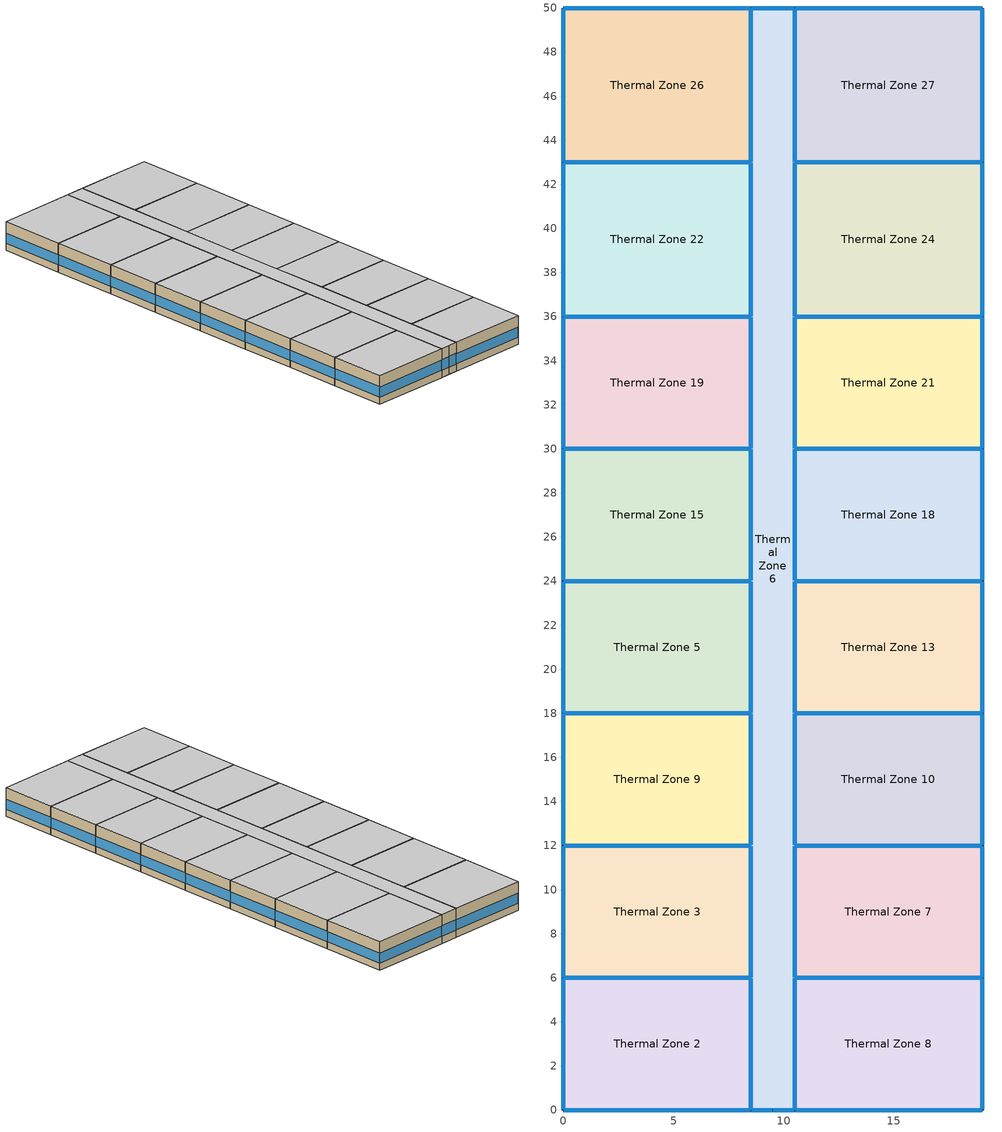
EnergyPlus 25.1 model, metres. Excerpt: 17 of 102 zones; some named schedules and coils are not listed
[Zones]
Thermal Zone 10
 floor ground (AQ_MURB_2024_MURB  ground 1980 2010 6A 4): 19,18 19,12 10.5,12 10.5,18 z0
 wall outside (Surface 53 c tbd (R 0.8x Solar 1.0x Therm 1.0x)): 19,12 19,18 z0:3.05
 wall to Thermal Zone 7 (Typical Interior Wall): 10.5,12 19,12 z0:3.05
 wall to Thermal Zone 6 (Typical Interior Wall): 10.5,18 10.5,12 z0:3.05
 wall to Thermal Zone 13 (Typical Interior Wall): 19,18 10.5,18 z0:3.05
 window (Customized Fenestration: u=3.36): 19,12.03 19,17.97 z0.76:1.84
 window inside (Typical Interior Window): 10.53,12 18.97,12 / 10.5,17.97 10.5,12.03 / 18.97,18 10.53,18 z1:1.92
 ceiling to Thermal Zone 34 (Typical Interior Ceiling): 19,12 19,18 10.5,18 10.5,12 z3.05
Thermal Zone 13
 floor ground (AQ_MURB_2024_MURB  ground 1980 2010 6A 4): 19,24 19,18 10.5,18 10.5,24 z0
 wall outside (Surface 65 c tbd (R 0.8x Solar 1.0x Therm 1.0x)): 19,18 19,24 z0:3.05
 wall to Thermal Zone 6 (Typical Interior Wall): 10.5,24 10.5,18 z0:3.05
 wall to Thermal Zone 18 (Typical Interior Wall): 19,24 10.5,24 z0:3.05
 window (Customized Fenestration: u=3.36): 19,18.03 19,23.97 z0.76:1.84
 window inside (Typical Interior Window): 10.5,23.97 10.5,18.03 / 18.97,24 10.53,24 z1:1.92
 ceiling to Thermal Zone 38 (Typical Interior Ceiling): 19,18 19,24 10.5,24 10.5,18 z3.05
Thermal Zone 15
 floor ground (AQ_MURB_2024_MURB  ground 1980 2010 6A 4): 8.5,30 8.5,24 0,24 0,30 z0
 wall outside (Surface 71 c tbd (R 0.8x Solar 1.0x Therm 1.0x)): 0,30 0,24 z0:3.05
 wall to Thermal Zone 19 (Typical Interior Wall): 8.5,30 0,30 z0:3.05
 wall to Thermal Zone 6 (Typical Interior Wall): 8.5,24 8.5,30 z0:3.05
 wall to Thermal Zone 5 (Typical Interior Wall): 0,24 8.5,24 z0:3.05
 window (Customized Fenestration: u=3.36): 0,29.97 0,24.03 z0.76:1.84
 window inside (Typical Interior Window): 8.47,30 0.03,30 / 8.5,24.03 8.5,29.97 / 0.03,24 8.47,24 z1:1.92
 ceiling to Thermal Zone 39 (Typical Interior Ceiling): 8.5,24 8.5,30 0,30 0,24 z3.05
Thermal Zone 18
 floor ground (AQ_MURB_2024_MURB  ground 1980 2010 6A 4): 19,30 19,24 10.5,24 10.5,30 z0
 wall outside (Surface 77 c tbd (R 0.8x Solar 1.0x Therm 1.0x)): 19,24 19,30 z0:3.05
 wall to Thermal Zone 6 (Typical Interior Wall): 10.5,30 10.5,24 z0:3.05
 wall to Thermal Zone 21 (Typical Interior Wall): 19,30 10.5,30 z0:3.05
 window (Customized Fenestration: u=3.36): 19,24.03 19,29.97 z0.76:1.84
 window inside (Typical Interior Window): 10.5,29.97 10.5,24.03 / 18.97,30 10.53,30 z1:1.92
 ceiling to Thermal Zone 40 (Typical Interior Ceiling): 19,24 19,30 10.5,30 10.5,24 z3.05
Thermal Zone 19
 floor ground (AQ_MURB_2024_MURB  ground 1980 2010 6A 4): 8.5,36 8.5,30 0,30 0,36 z0
 wall outside (Surface 83 c tbd (R 0.8x Solar 1.0x Therm 1.0x)): 0,36 0,30 z0:3.05
 wall to Thermal Zone 22 (Typical Interior Wall): 8.5,36 0,36 z0:3.05
 wall to Thermal Zone 6 (Typical Interior Wall): 8.5,30 8.5,36 z0:3.05
 window (Customized Fenestration: u=3.36): 0,35.97 0,30.03 z0.76:1.84
 window inside (Typical Interior Window): 8.47,36 0.03,36 / 8.5,30.03 8.5,35.97 z1:1.92
 ceiling to Thermal Zone 43 (Typical Interior Ceiling): 8.5,30 8.5,36 0,36 0,30 z3.05
Thermal Zone 2
 floor ground (AQ_MURB_2024_MURB  ground 1980 2010 6A 4): 8.5,6 8.5,0 0,0 0,6 z0
 wall outside (Surface 3 c tbd (R 0.8x Solar 1.0x Therm 1.0x)): 0,0 8.5,0 z0:3.05
 wall outside (Surface 4 c tbd (R 0.8x Solar 1.0x Therm 1.0x)): 0,6 0,0 z0:3.05
 wall to Thermal Zone 6 (Typical Interior Wall): 8.5,0 8.5,6 z0:3.05
 wall to Thermal Zone 3 (Typical Interior Wall): 8.5,6 0,6 z0:3.05
 window inside (Typical Interior Window): 8.5,0.03 8.5,5.97 / 8.47,6 0.03,6 z1:1.92
 window (Customized Fenestration: u=3.36): 0.03,0 8.47,0 / 0,5.97 0,0.03 z0.76:1.84
 ceiling to Thermal Zone 17 (Typical Interior Ceiling): 8.5,0 8.5,6 0,6 0,0 z3.05
Thermal Zone 21
 floor ground (AQ_MURB_2024_MURB  ground 1980 2010 6A 4): 19,36 19,30 10.5,30 10.5,36 z0
 wall outside (Surface 89 c tbd (R 0.8x Solar 1.0x Therm 1.0x)): 19,30 19,36 z0:3.05
 wall to Thermal Zone 6 (Typical Interior Wall): 10.5,36 10.5,30 z0:3.05
 wall to Thermal Zone 24 (Typical Interior Wall): 19,36 10.5,36 z0:3.05
 window (Customized Fenestration: u=3.36): 19,30.03 19,35.97 z0.76:1.84
 window inside (Typical Interior Window): 10.5,35.97 10.5,30.03 / 18.97,36 10.53,36 z1:1.92
 ceiling to Thermal Zone 44 (Typical Interior Ceiling): 19,30 19,36 10.5,36 10.5,30 z3.05
Thermal Zone 22
 floor ground (AQ_MURB_2024_MURB  ground 1980 2010 6A 4): 8.5,43 8.5,36 0,36 0,43 z0
 wall outside (Surface 95 c tbd (R 0.8x Solar 1.0x Therm 1.0x)): 0,43 0,36 z0:3.05
 wall to Thermal Zone 26 (Typical Interior Wall): 8.5,43 0,43 z0:3.05
 wall to Thermal Zone 6 (Typical Interior Wall): 8.5,36 8.5,43 z0:3.05
 window (Customized Fenestration: u=3.36): 0,42.97 0,36.03 z0.76:1.84
 window inside (Typical Interior Window): 8.47,43 0.03,43 / 8.5,36.03 8.5,42.97 z1:1.92
 ceiling to Thermal Zone 45 (Typical Interior Ceiling): 8.5,36 8.5,43 0,43 0,36 z3.05
Thermal Zone 24
 floor ground (AQ_MURB_2024_MURB  ground 1980 2010 6A 4): 19,43 19,36 10.5,36 10.5,43 z0
 wall outside (Surface 101 c tbd (R 0.8x Solar 1.0x Therm 1.0x)): 19,36 19,43 z0:3.05
 wall to Thermal Zone 6 (Typical Interior Wall): 10.5,43 10.5,36 z0:3.05
 wall to Thermal Zone 27 (Typical Interior Wall): 19,43 10.5,43 z0:3.05
 window (Customized Fenestration: u=3.36): 19,36.03 19,42.97 z0.76:1.84
 window inside (Typical Interior Window): 10.5,42.97 10.5,36.03 / 18.97,43 10.53,43 z1:1.92
 ceiling to Thermal Zone 12 (Typical Interior Ceiling): 19,36 19,43 10.5,43 10.5,36 z3.05
Thermal Zone 26
 floor ground (AQ_MURB_2024_MURB  ground 1980 2010 6A 4): 8.5,50 8.5,43 0,43 0,50 z0
 wall outside (Surface 107 c tbd (R 0.8x Solar 1.0x Therm 1.0x)): 0,50 0,43 z0:3.05
 wall outside (Surface 108 c tbd (R 0.8x Solar 1.0x Therm 1.0x)): 8.5,50 0,50 z0:3.05
 wall to Thermal Zone 6 (Typical Interior Wall): 8.5,43 8.5,50 z0:3.05
 window (Customized Fenestration: u=3.36): 0,49.97 0,43.03 / 8.47,50 0.03,50 z0.76:1.84
 window inside (Typical Interior Window): 8.5,43.03 8.5,49.97 z1:1.92
 ceiling to Thermal Zone 46 (Typical Interior Ceiling): 8.5,43 8.5,50 0,50 0,43 z3.05
Thermal Zone 27
 floor ground (AQ_MURB_2024_MURB  ground 1980 2010 6A 4): 19,50 19,43 10.5,43 10.5,50 z0
 wall outside (Surface 114 c tbd (R 0.8x Solar 1.0x Therm 1.0x)): 19,50 10.5,50 z0:3.05
 wall outside (Surface 115 c tbd (R 0.8x Solar 1.0x Therm 1.0x)): 19,43 19,50 z0:3.05
 wall to Thermal Zone 6 (Typical Interior Wall): 10.5,50 10.5,43 z0:3.05
 window inside (Typical Interior Window): 10.5,49.97 10.5,43.03 z1:1.92
 window (Customized Fenestration: u=3.36): 18.97,50 10.53,50 / 19,43.03 19,49.97 z0.76:1.84
 ceiling to Thermal Zone 48 (Typical Interior Ceiling): 19,43 19,50 10.5,50 10.5,43 z3.05
Thermal Zone 3
 floor ground (AQ_MURB_2024_MURB  ground 1980 2010 6A 4): 8.5,12 8.5,6 0,6 0,12 z0
 wall outside (Surface 37 c tbd (R 0.8x Solar 1.0x Therm 1.0x)): 0,12 0,6 z0:3.05
 wall to Thermal Zone 6 (Typical Interior Wall): 8.5,6 8.5,12 z0:3.05
 wall to Thermal Zone 9 (Typical Interior Wall): 8.5,12 0,12 z0:3.05
 window inside (Typical Interior Window): 8.5,6.03 8.5,11.97 / 8.47,12 0.03,12 z1:1.92
 window (Customized Fenestration: u=3.36): 0,11.97 0,6.03 z0.76:1.84
 ceiling to Thermal Zone 31 (Typical Interior Ceiling): 8.5,6 8.5,12 0,12 0,6 z3.05
Thermal Zone 5
 floor ground (AQ_MURB_2024_MURB  ground 1980 2010 6A 4): 8.5,24 8.5,18 0,18 0,24 z0
 wall outside (Surface 61 c tbd (R 0.8x Solar 1.0x Therm 1.0x)): 0,24 0,18 z0:3.05
 wall to Thermal Zone 6 (Typical Interior Wall): 8.5,18 8.5,24 z0:3.05
 wall to Thermal Zone 9 (Typical Interior Wall): 0,18 8.5,18 z0:3.05
 window inside (Typical Interior Window): 8.5,18.03 8.5,23.97 / 0.03,18 8.47,18 z1:1.92
 window (Customized Fenestration: u=3.36): 0,23.97 0,18.03 z0.76:1.84
 ceiling to Thermal Zone 36 (Typical Interior Ceiling): 8.5,18 8.5,24 0,24 0,18 z3.05
Thermal Zone 6
 floor ground (AQ_MURB_2024_MURB  ground 1980 2010 6A 4): 10.5,50 10.5,0 8.5,0 8.5,50 z0
 wall outside (Surface 10 c tbd (R 0.8x Solar 1.0x Therm 1.0x)): 8.5,0 9.5,0 z0:3.05
 wall outside (Surface 19 c tbd (R 0.8x Solar 1.0x Therm 1.0x)): 10.5,50 8.5,50 z0:3.05
 wall outside (Surface 9 c tbd (R 0.8x Solar 1.0x Therm 1.0x)): 9.5,0 10.5,0 z0:3.05
 wall to Thermal Zone 9 (Typical Interior Wall): 8.5,18 8.5,12 z0:3.05
 wall to Thermal Zone 7 (Typical Interior Wall): 10.5,6 10.5,12 z0:3.05
 wall to Thermal Zone 8 (Typical Interior Wall): 10.5,0 10.5,6 z0:3.05
 window (Customized Fenestration: u=3.36): 8.53,0 9.47,0 / 9.53,0 10.47,0 z0.76:1.89; 10.47,50 8.53,50 z0.76:1.86
 window inside (Typical Interior Window): 8.5,17.97 8.5,12.03 / 10.5,6.03 10.5,11.97 / 10.5,0.03 10.5,5.97 z1:1.92
 ceiling to Thermal Zone 30 (Typical Interior Ceiling): 10.5,0 10.5,50 8.5,50 8.5,0 z3.05
Thermal Zone 7
 floor ground (AQ_MURB_2024_MURB  ground 1980 2010 6A 4): 19,12 19,6 10.5,6 10.5,12 z0
 wall outside (Surface 41 c tbd (R 0.8x Solar 1.0x Therm 1.0x)): 19,6 19,12 z0:3.05
 wall to Thermal Zone 8 (Typical Interior Wall): 10.5,6 19,6 z0:3.05
 window (Customized Fenestration: u=3.36): 19,6.03 19,11.97 z0.76:1.84
 window inside (Typical Interior Window): 10.53,6 18.97,6 z1:1.92
 ceiling to Thermal Zone 33 (Typical Interior Ceiling): 19,6 19,12 10.5,12 10.5,6 z3.05
Thermal Zone 8
 floor ground (AQ_MURB_2024_MURB  ground 1980 2010 6A 4): 19,6 19,0 10.5,0 10.5,6 z0
 wall outside (Surface 29 c tbd (R 0.8x Solar 1.0x Therm 1.0x)): 19,0 19,6 z0:3.05
 wall outside (Surface 30 c tbd (R 0.8x Solar 1.0x Therm 1.0x)): 10.5,0 19,0 z0:3.05
 window (Customized Fenestration: u=3.36): 19,0.03 19,5.97 / 10.53,0 18.97,0 z0.76:1.84
 ceiling to Thermal Zone 16 (Typical Interior Ceiling): 19,0 19,6 10.5,6 10.5,0 z3.05
Thermal Zone 9
 floor ground (AQ_MURB_2024_MURB  ground 1980 2010 6A 4): 8.5,18 8.5,12 0,12 0,18 z0
 wall outside (Surface 49 c tbd (R 0.8x Solar 1.0x Therm 1.0x)): 0,18 0,12 z0:3.05
 window (Customized Fenestration: u=3.36): 0,17.97 0,12.03 z0.76:1.84
 ceiling to Thermal Zone 29 (Typical Interior Ceiling): 8.5,12 8.5,18 0,18 0,12 z3.05
[Building]
Building 1
[Site:Location]
Montreal-Trudeau Intl AP: Latitude {deg}=45.4706; Longitude {deg}=-73.7408; Time Zone {hr}=-5; Elevation {m}=36; Keep Site Location Information=No
[SizingPeriod:DesignDay] Month=7; Day of Month=21; Day Type=SummerDesignDay; Daily Dry-Bulb Temperature Range {deltaC}=9.3; Dry-Bulb Temperature Range Modifier Type=DefaultMultipliers; Barometric Pressure {Pa}=100893; Wind Speed {m/s}=4.9; Wind Direction {deg}=220; Rain Indicator=No; Snow Indicator=No; Daylight Saving Time Indicator=No; Solar Model Indicator=ASHRAETau; ASHRAE Clear Sky Optical Depth for Beam Irradiance (taub)=0.465; ASHRAE Clear Sky Optical Depth for Diffuse Irradiance (taud)=1.966; Begin Environment Reset Mode=FullResetAtBeginEnvironment
Name | Maximum Dry-Bulb Temperature {C} | Humidity Condition Type | Wetbulb or DewPoint at Maximum Dry-Bulb {C} | Enthalpy at Maximum Dry-Bulb {J/kg}
Montreal Int'l Ann Clg .4% Condns DB=>MWB | 30 | Wetbulb | 22.1
Montreal Int'l Ann Clg .4% Condns DP=>MDB | 26 | Dewpoint | 21.6
Montreal Int'l Ann Clg .4% Condns Enth=>MDB | 28.1 | Enthalpy |  | 69300
Montreal Int'l Ann Clg .4% Condns WB=>MDB | 28.1 | Wetbulb | 23.2
[Material] Thermal Absorptance=0.9
Name | Roughness | Thickness {m} | Conductivity {W/m-K} | Density {kg/m3} | Specific Heat {J/kg-K} | Solar Absorptance | Visible Absorptance
100mm Normalweight concrete floor | MediumRough | 0.1016 | 2.31045 | 2322 | 832.557 | 0.7 | 0.7
AQNC2024brick (fired clay) (R 0.8x Solar 1.0x Therm 1.0x) 1; AQNC2024brick (fired clay) (R 0.8x Solar 1.0x Therm 1.0x) 11; AQNC2024brick (fired clay) (R 0.8x Solar 1.0x Therm 1.0x) 12; AQNC2024brick (fired clay) (R 0.8x Solar 1.0x Therm 1.0x) 13; AQNC2024brick (fired clay) (R 0.8x Solar 1.0x Therm 1.0x) 15; AQNC2024brick (fired clay) (R 0.8x Solar 1.0x Therm 1.0x) 16; AQNC2024brick (fired clay) (R 0.8x Solar 1.0x Therm 1.0x) 17; AQNC2024brick (fired clay) (R 0.8x Solar 1.0x Therm 1.0x) 2; AQNC2024brick (fired clay) (R 0.8x Solar 1.0x Therm 1.0x) 20; AQNC2024brick (fired clay) (R 0.8x Solar 1.0x Therm 1.0x) 23; AQNC2024brick (fired clay) (R 0.8x Solar 1.0x Therm 1.0x) 26; AQNC2024brick (fired clay) (R 0.8x Solar 1.0x Therm 1.0x) 27; AQNC2024brick (fired clay) (R 0.8x Solar 1.0x Therm 1.0x) 29; AQNC2024brick (fired clay) (R 0.8x Solar 1.0x Therm 1.0x) 3; AQNC2024brick (fired clay) (R 0.8x Solar 1.0x Therm 1.0x) 32; AQNC2024brick (fired clay) (R 0.8x Solar 1.0x Therm 1.0x) 34; AQNC2024brick (fired clay) (R 0.8x Solar 1.0x Therm 1.0x) 36; AQNC2024brick (fired clay) (R 0.8x Solar 1.0x Therm 1.0x) 39; AQNC2024brick (fired clay) (R 0.8x Solar 1.0x Therm 1.0x) 4; AQNC2024brick (fired clay) (R 0.8x Solar 1.0x Therm 1.0x) 5; AQNC2024brick (fired clay) (R 0.8x Solar 1.0x Therm 1.0x) 6; AQNC2024brick (fired clay) (R 0.8x Solar 1.0x Therm 1.0x) 7; AQNC2024brick (fired clay) (R 0.8x Solar 1.0x Therm 1.0x) 9 | MediumRough | 0.08 | 1.43 | 2400 | 840 | 0.7 | 0.7
AQNC2024expanded polystyrene type I 10 cm | MediumRough | 0.1 | 0.0385 | 15 | 1500 | 0.7 | 0.7
AQNC2024gypsum board (R 0.8x Solar 1.0x Therm 1.0x) 1; AQNC2024gypsum board (R 0.8x Solar 1.0x Therm 1.0x) 11; AQNC2024gypsum board (R 0.8x Solar 1.0x Therm 1.0x) 12; AQNC2024gypsum board (R 0.8x Solar 1.0x Therm 1.0x) 13; AQNC2024gypsum board (R 0.8x Solar 1.0x Therm 1.0x) 15; AQNC2024gypsum board (R 0.8x Solar 1.0x Therm 1.0x) 16; AQNC2024gypsum board (R 0.8x Solar 1.0x Therm 1.0x) 17; AQNC2024gypsum board (R 0.8x Solar 1.0x Therm 1.0x) 2; AQNC2024gypsum board (R 0.8x Solar 1.0x Therm 1.0x) 20; AQNC2024gypsum board (R 0.8x Solar 1.0x Therm 1.0x) 23; AQNC2024gypsum board (R 0.8x Solar 1.0x Therm 1.0x) 26; AQNC2024gypsum board (R 0.8x Solar 1.0x Therm 1.0x) 27; AQNC2024gypsum board (R 0.8x Solar 1.0x Therm 1.0x) 29; AQNC2024gypsum board (R 0.8x Solar 1.0x Therm 1.0x) 3; AQNC2024gypsum board (R 0.8x Solar 1.0x Therm 1.0x) 32; AQNC2024gypsum board (R 0.8x Solar 1.0x Therm 1.0x) 34; AQNC2024gypsum board (R 0.8x Solar 1.0x Therm 1.0x) 36; AQNC2024gypsum board (R 0.8x Solar 1.0x Therm 1.0x) 39; AQNC2024gypsum board (R 0.8x Solar 1.0x Therm 1.0x) 4; AQNC2024gypsum board (R 0.8x Solar 1.0x Therm 1.0x) 5; AQNC2024gypsum board (R 0.8x Solar 1.0x Therm 1.0x) 6; AQNC2024gypsum board (R 0.8x Solar 1.0x Therm 1.0x) 7; AQNC2024gypsum board (R 0.8x Solar 1.0x Therm 1.0x) 9 | MediumRough | 0.08 | 0.159 | 800 | 1090 | 0.7 | 0.7
AQNC2024standard concrete | MediumRough | 0.1 | 2.5 | 2400 | 840 | 0.7 | 0.7
AQNC2024Stucco 25 mm (R 0.8x Solar 1.0x Therm 1.0x) 1; AQNC2024Stucco 25 mm (R 0.8x Solar 1.0x Therm 1.0x) 11; AQNC2024Stucco 25 mm (R 0.8x Solar 1.0x Therm 1.0x) 12; AQNC2024Stucco 25 mm (R 0.8x Solar 1.0x Therm 1.0x) 13; AQNC2024Stucco 25 mm (R 0.8x Solar 1.0x Therm 1.0x) 15; AQNC2024Stucco 25 mm (R 0.8x Solar 1.0x Therm 1.0x) 16; AQNC2024Stucco 25 mm (R 0.8x Solar 1.0x Therm 1.0x) 17; AQNC2024Stucco 25 mm (R 0.8x Solar 1.0x Therm 1.0x) 2; AQNC2024Stucco 25 mm (R 0.8x Solar 1.0x Therm 1.0x) 20; AQNC2024Stucco 25 mm (R 0.8x Solar 1.0x Therm 1.0x) 23; AQNC2024Stucco 25 mm (R 0.8x Solar 1.0x Therm 1.0x) 26; AQNC2024Stucco 25 mm (R 0.8x Solar 1.0x Therm 1.0x) 27; AQNC2024Stucco 25 mm (R 0.8x Solar 1.0x Therm 1.0x) 29; AQNC2024Stucco 25 mm (R 0.8x Solar 1.0x Therm 1.0x) 3; AQNC2024Stucco 25 mm (R 0.8x Solar 1.0x Therm 1.0x) 32; AQNC2024Stucco 25 mm (R 0.8x Solar 1.0x Therm 1.0x) 34; AQNC2024Stucco 25 mm (R 0.8x Solar 1.0x Therm 1.0x) 36; AQNC2024Stucco 25 mm (R 0.8x Solar 1.0x Therm 1.0x) 39; AQNC2024Stucco 25 mm (R 0.8x Solar 1.0x Therm 1.0x) 4; AQNC2024Stucco 25 mm (R 0.8x Solar 1.0x Therm 1.0x) 5; AQNC2024Stucco 25 mm (R 0.8x Solar 1.0x Therm 1.0x) 6; AQNC2024Stucco 25 mm (R 0.8x Solar 1.0x Therm 1.0x) 7; AQNC2024Stucco 25 mm (R 0.8x Solar 1.0x Therm 1.0x) 9 | MediumRough | 0.02 | 0.159 | 800 | 1090 | 0.7 | 0.7
G01 13mm gypsum board | Smooth | 0.0127 | 0.160031 | 800.001 | 1090.73 | 0.7 | 0.5
G05 25mm wood | MediumSmooth | 0.0254 | 0.15 | 608 | 1630 | 0.5 | 0.5
Surface 10 m tbd (R 0.8x Solar 1.0x Therm 1.0x); Surface 9 m tbd (R 0.8x Solar 1.0x Therm 1.0x) | MediumRough | 0.08 | 0.134056 | 15 | 1500 | 0.7 | 0.7
Surface 101 m tbd (R 0.8x Solar 1.0x Therm 1.0x); Surface 95 m tbd (R 0.8x Solar 1.0x Therm 1.0x) | MediumRough | 0.08 | 0.108196 | 15 | 1500 | 0.7 | 0.7
Surface 107 m tbd (R 0.8x Solar 1.0x Therm 1.0x); Surface 115 m tbd (R 0.8x Solar 1.0x Therm 1.0x) | MediumRough | 0.08 | 0.112788 | 15 | 1500 | 0.7 | 0.7
Surface 108 m tbd (R 0.8x Solar 1.0x Therm 1.0x); Surface 114 m tbd (R 0.8x Solar 1.0x Therm 1.0x); Surface 3 m tbd (R 0.8x Solar 1.0x Therm 1.0x); Surface 30 m tbd (R 0.8x Solar 1.0x Therm 1.0x) | MediumRough | 0.08 | 0.111253 | 15 | 1500 | 0.7 | 0.7
Surface 19 m tbd (R 0.8x Solar 1.0x Therm 1.0x) | MediumRough | 0.08 | 0.118674 | 15 | 1500 | 0.7 | 0.7
Surface 29 m tbd (R 0.8x Solar 1.0x Therm 1.0x); Surface 4 m tbd (R 0.8x Solar 1.0x Therm 1.0x) | MediumRough | 0.08 | 0.114239 | 15 | 1500 | 0.7 | 0.7
Surface 37 m tbd (R 0.8x Solar 1.0x Therm 1.0x); Surface 41 m tbd (R 0.8x Solar 1.0x Therm 1.0x); Surface 49 m tbd (R 0.8x Solar 1.0x Therm 1.0x); Surface 53 m tbd (R 0.8x Solar 1.0x Therm 1.0x); Surface 61 m tbd (R 0.8x Solar 1.0x Therm 1.0x); Surface 65 m tbd (R 0.8x Solar 1.0x Therm 1.0x); Surface 71 m tbd (R 0.8x Solar 1.0x Therm 1.0x); Surface 77 m tbd (R 0.8x Solar 1.0x Therm 1.0x); Surface 83 m tbd (R 0.8x Solar 1.0x Therm 1.0x); Surface 89 m tbd (R 0.8x Solar 1.0x Therm 1.0x) | MediumRough | 0.08 | 0.108882 | 15 | 1500 | 0.7 | 0.7
[Material:NoMass]
CP02 CARPET PAD 3: Roughness=Smooth; Thermal Resistance {m2-K/W}=0.21648; Thermal Absorptance=0.9; Solar Absorptance=0.7; Visible Absorptance=0.8
[WindowMaterial:Glazing]
Clear 3mm 1: Optical Data Type=SpectralAverage; Thickness {m}=0.003; Solar Transmittance at Normal Incidence=0.837; Front Side Solar Reflectance at Normal Incidence=0.075; Back Side Solar Reflectance at Normal Incidence=0.075; Visible Transmittance at Normal Incidence=0.898; Front Side Visible Reflectance at Normal Incidence=0.081; Back Side Visible Reflectance at Normal Incidence=0.081; Infrared Transmittance at Normal Incidence=0; Front Side Infrared Hemispherical Emissivity=0.84; Back Side Infrared Hemispherical Emissivity=0.84; Conductivity {W/m-K}=0.9; Dirt Correction Factor for Solar and Visible Transmittance=1; Solar Diffusing=No
[WindowMaterial:SimpleGlazingSystem]
Fenestration U=3.32 0.66 1: U-Factor {W/m2-K}=3.32; Solar Heat Gain Coefficient=0.66; Visible Transmittance=0.21
[Construction]
AQ_MURB_2024_MURB  ground 1980 2010 6A 4: AQNC2024standard concrete, AQNC2024expanded polystyrene type I 10 cm
Customized Fenestration: u=3.36: Fenestration U=3.32 0.66 1
Interior Partition 1: G05 25mm wood
Surface 10 c tbd (R 0.8x Solar 1.0x Therm 1.0x): AQNC2024Stucco 25 mm (R 0.8x Solar 1.0x Therm 1.0x) 6, AQNC2024brick (fired clay) (R 0.8x Solar 1.0x Therm 1.0x) 6, Surface 10 m tbd (R 0.8x Solar 1.0x Therm 1.0x), AQNC2024gypsum board (R 0.8x Solar 1.0x Therm 1.0x) 6
Surface 101 c tbd (R 0.8x Solar 1.0x Therm 1.0x): AQNC2024Stucco 25 mm (R 0.8x Solar 1.0x Therm 1.0x) 39, AQNC2024brick (fired clay) (R 0.8x Solar 1.0x Therm 1.0x) 39, Surface 101 m tbd (R 0.8x Solar 1.0x Therm 1.0x), AQNC2024gypsum board (R 0.8x Solar 1.0x Therm 1.0x) 39
Surface 107 c tbd (R 0.8x Solar 1.0x Therm 1.0x): AQNC2024Stucco 25 mm (R 0.8x Solar 1.0x Therm 1.0x) 12, AQNC2024brick (fired clay) (R 0.8x Solar 1.0x Therm 1.0x) 12, Surface 107 m tbd (R 0.8x Solar 1.0x Therm 1.0x), AQNC2024gypsum board (R 0.8x Solar 1.0x Therm 1.0x) 12
Surface 108 c tbd (R 0.8x Solar 1.0x Therm 1.0x): AQNC2024Stucco 25 mm (R 0.8x Solar 1.0x Therm 1.0x) 5, AQNC2024brick (fired clay) (R 0.8x Solar 1.0x Therm 1.0x) 5, Surface 108 m tbd (R 0.8x Solar 1.0x Therm 1.0x), AQNC2024gypsum board (R 0.8x Solar 1.0x Therm 1.0x) 5
Surface 114 c tbd (R 0.8x Solar 1.0x Therm 1.0x): AQNC2024Stucco 25 mm (R 0.8x Solar 1.0x Therm 1.0x) 23, AQNC2024brick (fired clay) (R 0.8x Solar 1.0x Therm 1.0x) 23, Surface 114 m tbd (R 0.8x Solar 1.0x Therm 1.0x), AQNC2024gypsum board (R 0.8x Solar 1.0x Therm 1.0x) 23
Surface 115 c tbd (R 0.8x Solar 1.0x Therm 1.0x): AQNC2024Stucco 25 mm (R 0.8x Solar 1.0x Therm 1.0x) 3, AQNC2024brick (fired clay) (R 0.8x Solar 1.0x Therm 1.0x) 3, Surface 115 m tbd (R 0.8x Solar 1.0x Therm 1.0x), AQNC2024gypsum board (R 0.8x Solar 1.0x Therm 1.0x) 3
Surface 19 c tbd (R 0.8x Solar 1.0x Therm 1.0x): AQNC2024Stucco 25 mm (R 0.8x Solar 1.0x Therm 1.0x) 15, AQNC2024brick (fired clay) (R 0.8x Solar 1.0x Therm 1.0x) 15, Surface 19 m tbd (R 0.8x Solar 1.0x Therm 1.0x), AQNC2024gypsum board (R 0.8x Solar 1.0x Therm 1.0x) 15
Surface 29 c tbd (R 0.8x Solar 1.0x Therm 1.0x): AQNC2024Stucco 25 mm (R 0.8x Solar 1.0x Therm 1.0x) 20, AQNC2024brick (fired clay) (R 0.8x Solar 1.0x Therm 1.0x) 20, Surface 29 m tbd (R 0.8x Solar 1.0x Therm 1.0x), AQNC2024gypsum board (R 0.8x Solar 1.0x Therm 1.0x) 20
Surface 3 c tbd (R 0.8x Solar 1.0x Therm 1.0x): AQNC2024Stucco 25 mm (R 0.8x Solar 1.0x Therm 1.0x) 1, AQNC2024brick (fired clay) (R 0.8x Solar 1.0x Therm 1.0x) 1, Surface 3 m tbd (R 0.8x Solar 1.0x Therm 1.0x), AQNC2024gypsum board (R 0.8x Solar 1.0x Therm 1.0x) 1
Surface 30 c tbd (R 0.8x Solar 1.0x Therm 1.0x): AQNC2024Stucco 25 mm (R 0.8x Solar 1.0x Therm 1.0x) 7, AQNC2024brick (fired clay) (R 0.8x Solar 1.0x Therm 1.0x) 7, Surface 30 m tbd (R 0.8x Solar 1.0x Therm 1.0x), AQNC2024gypsum board (R 0.8x Solar 1.0x Therm 1.0x) 7
Surface 37 c tbd (R 0.8x Solar 1.0x Therm 1.0x): AQNC2024Stucco 25 mm (R 0.8x Solar 1.0x Therm 1.0x) 13, AQNC2024brick (fired clay) (R 0.8x Solar 1.0x Therm 1.0x) 13, Surface 37 m tbd (R 0.8x Solar 1.0x Therm 1.0x), AQNC2024gypsum board (R 0.8x Solar 1.0x Therm 1.0x) 13
Surface 4 c tbd (R 0.8x Solar 1.0x Therm 1.0x): AQNC2024Stucco 25 mm (R 0.8x Solar 1.0x Therm 1.0x) 2, AQNC2024brick (fired clay) (R 0.8x Solar 1.0x Therm 1.0x) 2, Surface 4 m tbd (R 0.8x Solar 1.0x Therm 1.0x), AQNC2024gypsum board (R 0.8x Solar 1.0x Therm 1.0x) 2
Surface 41 c tbd (R 0.8x Solar 1.0x Therm 1.0x): AQNC2024Stucco 25 mm (R 0.8x Solar 1.0x Therm 1.0x) 11, AQNC2024brick (fired clay) (R 0.8x Solar 1.0x Therm 1.0x) 11, Surface 41 m tbd (R 0.8x Solar 1.0x Therm 1.0x), AQNC2024gypsum board (R 0.8x Solar 1.0x Therm 1.0x) 11
Surface 49 c tbd (R 0.8x Solar 1.0x Therm 1.0x): AQNC2024Stucco 25 mm (R 0.8x Solar 1.0x Therm 1.0x) 26, AQNC2024brick (fired clay) (R 0.8x Solar 1.0x Therm 1.0x) 26, Surface 49 m tbd (R 0.8x Solar 1.0x Therm 1.0x), AQNC2024gypsum board (R 0.8x Solar 1.0x Therm 1.0x) 26
Surface 53 c tbd (R 0.8x Solar 1.0x Therm 1.0x): AQNC2024Stucco 25 mm (R 0.8x Solar 1.0x Therm 1.0x) 17, AQNC2024brick (fired clay) (R 0.8x Solar 1.0x Therm 1.0x) 17, Surface 53 m tbd (R 0.8x Solar 1.0x Therm 1.0x), AQNC2024gypsum board (R 0.8x Solar 1.0x Therm 1.0x) 17
Surface 61 c tbd (R 0.8x Solar 1.0x Therm 1.0x): AQNC2024Stucco 25 mm (R 0.8x Solar 1.0x Therm 1.0x) 27, AQNC2024brick (fired clay) (R 0.8x Solar 1.0x Therm 1.0x) 27, Surface 61 m tbd (R 0.8x Solar 1.0x Therm 1.0x), AQNC2024gypsum board (R 0.8x Solar 1.0x Therm 1.0x) 27
Surface 65 c tbd (R 0.8x Solar 1.0x Therm 1.0x): AQNC2024Stucco 25 mm (R 0.8x Solar 1.0x Therm 1.0x) 29, AQNC2024brick (fired clay) (R 0.8x Solar 1.0x Therm 1.0x) 29, Surface 65 m tbd (R 0.8x Solar 1.0x Therm 1.0x), AQNC2024gypsum board (R 0.8x Solar 1.0x Therm 1.0x) 29
Surface 71 c tbd (R 0.8x Solar 1.0x Therm 1.0x): AQNC2024Stucco 25 mm (R 0.8x Solar 1.0x Therm 1.0x) 9, AQNC2024brick (fired clay) (R 0.8x Solar 1.0x Therm 1.0x) 9, Surface 71 m tbd (R 0.8x Solar 1.0x Therm 1.0x), AQNC2024gypsum board (R 0.8x Solar 1.0x Therm 1.0x) 9
Surface 77 c tbd (R 0.8x Solar 1.0x Therm 1.0x): AQNC2024Stucco 25 mm (R 0.8x Solar 1.0x Therm 1.0x) 32, AQNC2024brick (fired clay) (R 0.8x Solar 1.0x Therm 1.0x) 32, Surface 77 m tbd (R 0.8x Solar 1.0x Therm 1.0x), AQNC2024gypsum board (R 0.8x Solar 1.0x Therm 1.0x) 32
Surface 83 c tbd (R 0.8x Solar 1.0x Therm 1.0x): AQNC2024Stucco 25 mm (R 0.8x Solar 1.0x Therm 1.0x) 34, AQNC2024brick (fired clay) (R 0.8x Solar 1.0x Therm 1.0x) 34, Surface 83 m tbd (R 0.8x Solar 1.0x Therm 1.0x), AQNC2024gypsum board (R 0.8x Solar 1.0x Therm 1.0x) 34
Surface 89 c tbd (R 0.8x Solar 1.0x Therm 1.0x): AQNC2024Stucco 25 mm (R 0.8x Solar 1.0x Therm 1.0x) 16, AQNC2024brick (fired clay) (R 0.8x Solar 1.0x Therm 1.0x) 16, Surface 89 m tbd (R 0.8x Solar 1.0x Therm 1.0x), AQNC2024gypsum board (R 0.8x Solar 1.0x Therm 1.0x) 16
Surface 9 c tbd (R 0.8x Solar 1.0x Therm 1.0x): AQNC2024Stucco 25 mm (R 0.8x Solar 1.0x Therm 1.0x) 4, AQNC2024brick (fired clay) (R 0.8x Solar 1.0x Therm 1.0x) 4, Surface 9 m tbd (R 0.8x Solar 1.0x Therm 1.0x), AQNC2024gypsum board (R 0.8x Solar 1.0x Therm 1.0x) 4
Surface 95 c tbd (R 0.8x Solar 1.0x Therm 1.0x): AQNC2024Stucco 25 mm (R 0.8x Solar 1.0x Therm 1.0x) 36, AQNC2024brick (fired clay) (R 0.8x Solar 1.0x Therm 1.0x) 36, Surface 95 m tbd (R 0.8x Solar 1.0x Therm 1.0x), AQNC2024gypsum board (R 0.8x Solar 1.0x Therm 1.0x) 36
Typical Interior Ceiling: CP02 CARPET PAD 3, 100mm Normalweight concrete floor
Typical Interior Wall: G01 13mm gypsum board, G01 13mm gypsum board
Typical Interior Window: Clear 3mm 1
[Zone] Multiplier=1; Part of Total Floor Area=Yes
Thermal Zone 10; Thermal Zone 13; Thermal Zone 15; Thermal Zone 18; Thermal Zone 19; Thermal Zone 2; Thermal Zone 21; Thermal Zone 22; Thermal Zone 24; Thermal Zone 26; Thermal Zone 27; Thermal Zone 3; Thermal Zone 5; Thermal Zone 6; Thermal Zone 7; Thermal Zone 8; Thermal Zone 9
[Space]
Name | Zone | Space Type
Space 107 | Thermal Zone 10 | MURB small 1
Space 109 | Thermal Zone 13 | MURB small 1
Space 110 | Thermal Zone 15 | MURB small 1
Space 111 | Thermal Zone 18 | MURB small 1
Space 112 | Thermal Zone 19 | MURB small 1
Space 101 | Thermal Zone 2 | MURB small 1
Space 113 | Thermal Zone 21 | MURB small 1
Space 114 | Thermal Zone 22 | MURB small 1
Space 115 | Thermal Zone 24 | MURB small 1
Space 116 | Thermal Zone 26 | MURB small 1
Space 117 | Thermal Zone 27 | MURB small 1
Space 104 | Thermal Zone 3 | MURB small 1
Space 108 | Thermal Zone 5 | MURB small 1
Space 102 | Thermal Zone 6 | MURB lobby 1
Space 105 | Thermal Zone 7 | MURB small 1
Space 103 | Thermal Zone 8 | MURB small 1
Space 106 | Thermal Zone 9 | MURB small 1
[SpaceList]
MURB small 1: Space 409, Space 101, Space 108, Space 603, Space 104, Space 105, Space 103, Space 106, Space 107, Space 215, Space 109, Space 305, Space 110, Space 203, Space 201, Space 111, Space 112, Space 317, Space 113, Space 114, Space 309, Space 115, Space 614, Space 116, Space 117, Space 511, Space 206, Space 204, Space 205, Space 207, Space 311, Space 208, Space 407, Space 209, Space 210, Space 211, Space 314, Space 212, Space 213, Space 214, Space 216, Space 301, Space 217, Space 303, Space 403, Space 316, Space 304, Space 306, Space 611, Space 307, Space 608, Space 313, Space 308, Space 406, Space 310, Space 312, Space 315, Space 401, Space 506, Space 404, Space 405, Space 408, Space 410, Space 411, Space 412, Space 413, Space 414, Space 415, Space 416, Space 417, Space 501, Space 503, Space 504, Space 505, Space 507, Space 508, Space 509, Space 617, Space 510, Space 604, Space 512, Space 513, Space 514, Space 515, Space 516, Space 517, Space 601, Space 602, Space 605, Space 606, Space 607, Space 609, Space 610, Space 612, Space 613, Space 615, Space 616
MURB lobby 1: Space 102, Space 402, Space 202, Space 302, Space 502
[InternalMass] Construction=Interior Partition 1
Name | Zone or ZoneList | Space or SpaceList | Surface Area {m2}
Space 101 Internal Mass 1 | Thermal Zone 2 | Space 101 | 102
Space 108 Internal Mass 1 | Thermal Zone 5 | Space 108 | 102
Space 104 Internal Mass 1 | Thermal Zone 3 | Space 104 | 102
Space 105 Internal Mass 1 | Thermal Zone 7 | Space 105 | 102
Space 103 Internal Mass 1 | Thermal Zone 8 | Space 103 | 102
Space 106 Internal Mass 1 | Thermal Zone 9 | Space 106 | 102
Space 107 Internal Mass 1 | Thermal Zone 10 | Space 107 | 102
Space 109 Internal Mass 1 | Thermal Zone 13 | Space 109 | 102
Space 110 Internal Mass 1 | Thermal Zone 15 | Space 110 | 102
Space 111 Internal Mass 1 | Thermal Zone 18 | Space 111 | 102
Space 112 Internal Mass 1 | Thermal Zone 19 | Space 112 | 102
Space 113 Internal Mass 1 | Thermal Zone 21 | Space 113 | 102
Space 114 Internal Mass 1 | Thermal Zone 22 | Space 114 | 119
Space 115 Internal Mass 1 | Thermal Zone 24 | Space 115 | 119
Space 116 Internal Mass 1 | Thermal Zone 26 | Space 116 | 119
Space 117 Internal Mass 1 | Thermal Zone 27 | Space 117 | 119
Space 102 Internal Mass 2 | Thermal Zone 6 | Space 102 | 200
[Lights]
Lights 1: Zone or ZoneList or Space or SpaceList=MURB small 1; Schedule=Eclairageint 1; Design Level Calculation Method=LightingLevel; Lighting Level {W}=241.35; Fraction Radiant=0.4; Fraction Visible=0.2; Fraction Replaceable=1
[People]
People 2: Zone or ZoneList or Space or SpaceList=MURB small 1; Number of People Schedule=MidriseApartment Apartment Occ 2; Number of People Calculation Method=People/Area; People per Floor Area {person/m2}=0.0283091; Fraction Radiant=0.3; Activity Level Schedule=MidriseApartment Activity 2
[ElectricEquipment] Zone or ZoneList or Space or SpaceList=MURB small 1; Design Level Calculation Method=EquipmentLevel
Name | Schedule | Design Level {W} | Fraction Latent | Fraction Radiant | Fraction Lost
Electric Equipment 10 5.0 percent reduction | Secheuse | 262.865 | 0 | 0.2 | 0.8
Electric Equipment 2 5.0 percent reduction | Autres | 703 |  | 0.2
Electric Equipment 4 5.0 percent reduction | Chaufeau | 894.52 | 0.1 | 0 | 0.9
Electric Equipment 5 5.0 percent reduction | Congelateur | 16.5775 | 0.1 | 0 | 0.9
Electric Equipment 6 5.0 percent reduction | Fourcuisiniere | 297.35 | 0.1 | 0.2 | 0.1
Electric Equipment 7 5.0 percent reduction | Laveuse | 26.429 | 0 | 0.2 | 0.1
Electric Equipment 8 5.0 percent reduction | Lavevaisselle | 29.0605 | 0.1 | 0.1 | 0.8
Electric Equipment 9 5.0 percent reduction | Refrigerateur | 110.941 | 0.1 | 0 | 0
[ZoneInfiltration:DesignFlowRate] Design Flow Rate Calculation Method=Flow/ExteriorArea; Flow Rate per Exterior Surface Area {m3/s-m2}=0.00070258; Constant Term Coefficient=0.107472; Temperature Term Coefficient=0.0119911; Velocity Term Coefficient=0; Velocity Squared Term Coefficient=0.0134792; Density Basis=Outdoor
Name | Zone or ZoneList or Space or SpaceList | Schedule
Space 107 HVAC Off Infiltration | Space 107 | Infiltration HVAC Off Schedule
Space 107 HVAC On Infiltration | Space 107 | Infiltration HVAC On Schedule
Space 109 HVAC Off Infiltration | Space 109 | Infiltration HVAC Off Schedule
Space 109 HVAC On Infiltration | Space 109 | Infiltration HVAC On Schedule
Space 110 HVAC Off Infiltration | Space 110 | Infiltration HVAC Off Schedule
Space 110 HVAC On Infiltration | Space 110 | Infiltration HVAC On Schedule
Space 111 HVAC Off Infiltration | Space 111 | Infiltration HVAC Off Schedule
Space 111 HVAC On Infiltration | Space 111 | Infiltration HVAC On Schedule
Space 112 HVAC Off Infiltration | Space 112 | Infiltration HVAC Off Schedule
Space 112 HVAC On Infiltration | Space 112 | Infiltration HVAC On Schedule
Space 101 HVAC Off Infiltration | Space 101 | Infiltration HVAC Off Schedule
Space 101 HVAC On Infiltration | Space 101 | Infiltration HVAC On Schedule
Space 113 HVAC Off Infiltration | Space 113 | Infiltration HVAC Off Schedule
Space 113 HVAC On Infiltration | Space 113 | Infiltration HVAC On Schedule
Space 114 HVAC Off Infiltration | Space 114 | Infiltration HVAC Off Schedule
Space 114 HVAC On Infiltration | Space 114 | Infiltration HVAC On Schedule
Space 115 HVAC Off Infiltration | Space 115 | Infiltration HVAC Off Schedule
Space 115 HVAC On Infiltration | Space 115 | Infiltration HVAC On Schedule
Space 116 HVAC Off Infiltration | Space 116 | Infiltration HVAC Off Schedule
Space 116 HVAC On Infiltration | Space 116 | Infiltration HVAC On Schedule
Space 117 HVAC Off Infiltration | Space 117 | Infiltration HVAC Off Schedule
Space 117 HVAC On Infiltration | Space 117 | Infiltration HVAC On Schedule
Space 104 HVAC Off Infiltration | Space 104 | Infiltration HVAC Off Schedule
Space 104 HVAC On Infiltration | Space 104 | Infiltration HVAC On Schedule
Space 108 HVAC Off Infiltration | Space 108 | Infiltration HVAC Off Schedule
Space 108 HVAC On Infiltration | Space 108 | Infiltration HVAC On Schedule
Space 102 HVAC Off Infiltration | Space 102 | Infiltration HVAC Off Schedule
Space 102 HVAC On Infiltration | Space 102 | Infiltration HVAC On Schedule
Space 105 HVAC Off Infiltration | Space 105 | Infiltration HVAC Off Schedule
Space 105 HVAC On Infiltration | Space 105 | Infiltration HVAC On Schedule
Space 103 HVAC Off Infiltration | Space 103 | Infiltration HVAC Off Schedule
Space 103 HVAC On Infiltration | Space 103 | Infiltration HVAC On Schedule
Space 106 HVAC Off Infiltration | Space 106 | Infiltration HVAC Off Schedule
Space 106 HVAC On Infiltration | Space 106 | Infiltration HVAC On Schedule
[ZoneControl:Thermostat] Temperature Difference Between Cutout And Setpoint {deltaC}=0
Name | Zone or ZoneList | Control Type Schedule | Control 1
Thermal Zone 10 Thermostat | Thermal Zone 10 | Thermal Zone 10 Thermostat Schedule | Thermostat Setpoint Dual Setpoint 18
Thermal Zone 13 Thermostat | Thermal Zone 13 | Thermal Zone 13 Thermostat Schedule | Thermostat Setpoint Dual Setpoint 46
Thermal Zone 15 Thermostat | Thermal Zone 15 | Thermal Zone 15 Thermostat Schedule | Thermostat Setpoint Dual Setpoint 50
Thermal Zone 18 Thermostat | Thermal Zone 18 | Thermal Zone 18 Thermostat Schedule | Thermostat Setpoint Dual Setpoint 48
Thermal Zone 19 Thermostat | Thermal Zone 19 | Thermal Zone 19 Thermostat Schedule | Thermostat Setpoint Dual Setpoint 39
Thermal Zone 2 Thermostat | Thermal Zone 2 | Thermal Zone 2 Thermostat Schedule | Thermostat Setpoint Dual Setpoint 14
Thermal Zone 21 Thermostat | Thermal Zone 21 | Thermal Zone 21 Thermostat Schedule | Thermostat Setpoint Dual Setpoint 28
Thermal Zone 22 Thermostat | Thermal Zone 22 | Thermal Zone 22 Thermostat Schedule | Thermostat Setpoint Dual Setpoint 40
Thermal Zone 24 Thermostat | Thermal Zone 24 | Thermal Zone 24 Thermostat Schedule | Thermostat Setpoint Dual Setpoint 41
Thermal Zone 26 Thermostat | Thermal Zone 26 | Thermal Zone 26 Thermostat Schedule | Thermostat Setpoint Dual Setpoint 32
Thermal Zone 27 Thermostat | Thermal Zone 27 | Thermal Zone 27 Thermostat Schedule | Thermostat Setpoint Dual Setpoint 45
Thermal Zone 3 Thermostat | Thermal Zone 3 | Thermal Zone 3 Thermostat Schedule | Thermostat Setpoint Dual Setpoint 19
Thermal Zone 5 Thermostat | Thermal Zone 5 | Thermal Zone 5 Thermostat Schedule | Thermostat Setpoint Dual Setpoint 20
Thermal Zone 6 Thermostat | Thermal Zone 6 | Thermal Zone 6 Thermostat Schedule | Thermostat Setpoint Dual Setpoint 21
Thermal Zone 7 Thermostat | Thermal Zone 7 | Thermal Zone 7 Thermostat Schedule | Thermostat Setpoint Dual Setpoint 22
Thermal Zone 8 Thermostat | Thermal Zone 8 | Thermal Zone 8 Thermostat Schedule | Thermostat Setpoint Dual Setpoint 15
Thermal Zone 9 Thermostat | Thermal Zone 9 | Thermal Zone 9 Thermostat Schedule | Thermostat Setpoint Dual Setpoint 17
[ThermostatSetpoint:DualSetpoint] Heating Setpoint Temperature Schedule=NECB-G-Thermostat Setpoint-Heating; Cooling Setpoint Temperature Schedule=NECB-G-Thermostat Setpoint-Cooling
Thermostat Setpoint Dual Setpoint 18; Thermostat Setpoint Dual Setpoint 46; Thermostat Setpoint Dual Setpoint 50; Thermostat Setpoint Dual Setpoint 48; Thermostat Setpoint Dual Setpoint 39; Thermostat Setpoint Dual Setpoint 14; Thermostat Setpoint Dual Setpoint 28; Thermostat Setpoint Dual Setpoint 40; Thermostat Setpoint Dual Setpoint 41; Thermostat Setpoint Dual Setpoint 32; Thermostat Setpoint Dual Setpoint 45; Thermostat Setpoint Dual Setpoint 19; Thermostat Setpoint Dual Setpoint 20; Thermostat Setpoint Dual Setpoint 21; Thermostat Setpoint Dual Setpoint 22; Thermostat Setpoint Dual Setpoint 15; Thermostat Setpoint Dual Setpoint 17
[ZoneHVAC:Baseboard:Convective:Electric] Availability Schedule=Always On Discrete hvac_library; Heating Design Capacity {W}=Autosize; Efficiency=1
Elec Baseboard; Elec Baseboard 17; Elec Baseboard 95; Elec Baseboard 91; Elec Baseboard 100; Elec Baseboard 52; Elec Baseboard 50; Elec Baseboard 45; Elec Baseboard 46; Elec Baseboard 49; Elec Baseboard 51; Elec Baseboard 42; Elec Baseboard 47; Elec Baseboard 38; Elec Baseboard 13; Elec Baseboard 24; Elec Baseboard 27; Elec Baseboard 39; Elec Baseboard 41; Elec Baseboard 40; Elec Baseboard 43; Elec Baseboard 31; Elec Baseboard 44; Elec Baseboard 48; Elec Baseboard 36; Elec Baseboard 18; Elec Baseboard 25; Elec Baseboard 37; Elec Baseboard 26; Elec Baseboard 28; Elec Baseboard 29; Elec Baseboard 30; Elec Baseboard 32; Elec Baseboard 33; Elec Baseboard 34; Elec Baseboard 35; Elec Baseboard 15; Elec Baseboard 54; Elec Baseboard 53; Elec Baseboard 4; Elec Baseboard 5; Elec Baseboard 6; Elec Baseboard 7; Elec Baseboard 8; Elec Baseboard 9; Elec Baseboard 12; Elec Baseboard 10; Elec Baseboard 19; Elec Baseboard 11; Elec Baseboard 3; Elec Baseboard 1; Elec Baseboard 2; Elec Baseboard 22; Elec Baseboard 23; Elec Baseboard 80; Elec Baseboard 71; Elec Baseboard 82; Elec Baseboard 60; Elec Baseboard 20; Elec Baseboard 59; Elec Baseboard 61; Elec Baseboard 85; Elec Baseboard 86; Elec Baseboard 62; Elec Baseboard 78; Elec Baseboard 64; Elec Baseboard 66; Elec Baseboard 65; Elec Baseboard 72; Elec Baseboard 21; Elec Baseboard 70; Elec Baseboard 79; Elec Baseboard 81; Elec Baseboard 68; Elec Baseboard 67; Elec Baseboard 55; Elec Baseboard 83; Elec Baseboard 74; Elec Baseboard 84; Elec Baseboard 75; Elec Baseboard 14; Elec Baseboard 56; Elec Baseboard 57; Elec Baseboard 58; Elec Baseboard 63; Elec Baseboard 69; Elec Baseboard 73; Elec Baseboard 76; Elec Baseboard 77; Elec Baseboard 93; Elec Baseboard 92; Elec Baseboard 16; Elec Baseboard 97; Elec Baseboard 90; Elec Baseboard 101; Elec Baseboard 96; Elec Baseboard 99; Elec Baseboard 98; Elec Baseboard 88; Elec Baseboard 89; Elec Baseboard 87; Elec Baseboard 94
[ZoneHVAC:PackagedTerminalHeatPump] Availability Schedule=Always On Discrete hvac_library; Cooling Supply Air Flow Rate {m3/s}=Autosize; Heating Supply Air Flow Rate {m3/s}=Autosize; No Load Supply Air Flow Rate {m3/s}=Autosize; No Load Supply Air Flow Rate Control Set To Low Speed=Yes; Cooling Outdoor Air Flow Rate {m3/s}=Autosize; Heating Outdoor Air Flow Rate {m3/s}=Autosize; No Load Outdoor Air Flow Rate {m3/s}=Autosize; Heating Convergence Tolerance=0.001; Cooling Convergence Tolerance=0.001; Maximum Supply Air Temperature from Supplemental Heater {C}=Autosize; Maximum Outdoor Dry-Bulb Temperature for Supplemental Heater Operation {C}=21; Fan Placement=DrawThrough; Supply Air Fan Operating Mode Schedule=Always On Discrete hvac_library
Name | Supply Air Fan | Heating Coil | Cooling Coil | Supplemental Heating Coil
PTHP | PTHP CV Fan | PTHP 1 Spd DX Htg Coil | PTHP 1 Spd DX Clg Coil | PTHP Elec Htg Backup Coil
PTHP 14 | PTHP CV Fan 14 | PTHP 1 Spd DX Htg Coil 14 | PTHP 1 Spd DX Clg Coil 14 | PTHP Elec Htg Backup Coil 14
PTHP 100 | PTHP CV Fan 100 | PTHP 1 Spd DX Htg Coil 100 | PTHP 1 Spd DX Clg Coil 100 | PTHP Elec Htg Backup Coil 100
PTHP 95 | PTHP CV Fan 95 | PTHP 1 Spd DX Htg Coil 95 | PTHP 1 Spd DX Clg Coil 95 | PTHP Elec Htg Backup Coil 95
PTHP 99 | PTHP CV Fan 99 | PTHP 1 Spd DX Htg Coil 99 | PTHP 1 Spd DX Clg Coil 99 | PTHP Elec Htg Backup Coil 99
PTHP 2 | PTHP CV Fan 2 | PTHP 1 Spd DX Htg Coil 2 | PTHP 1 Spd DX Clg Coil 2 | PTHP Elec Htg Backup Coil 2
PTHP 15 | PTHP CV Fan 15 | PTHP 1 Spd DX Htg Coil 15 | PTHP 1 Spd DX Clg Coil 15 | PTHP Elec Htg Backup Coil 15
PTHP 1 | PTHP CV Fan 1 | PTHP 1 Spd DX Htg Coil 1 | PTHP 1 Spd DX Clg Coil 1 | PTHP Elec Htg Backup Coil 1
PTHP 3 | PTHP CV Fan 3 | PTHP 1 Spd DX Htg Coil 3 | PTHP 1 Spd DX Clg Coil 3 | PTHP Elec Htg Backup Coil 3
PTHP 4 | PTHP CV Fan 4 | PTHP 1 Spd DX Htg Coil 4 | PTHP 1 Spd DX Clg Coil 4 | PTHP Elec Htg Backup Coil 4
PTHP 11 | PTHP CV Fan 11 | PTHP 1 Spd DX Htg Coil 11 | PTHP 1 Spd DX Clg Coil 11 | PTHP Elec Htg Backup Coil 11
PTHP 19 | PTHP CV Fan 19 | PTHP 1 Spd DX Htg Coil 19 | PTHP 1 Spd DX Clg Coil 19 | PTHP Elec Htg Backup Coil 19
PTHP 16 | PTHP CV Fan 16 | PTHP 1 Spd DX Htg Coil 16 | PTHP 1 Spd DX Clg Coil 16 | PTHP Elec Htg Backup Coil 16
PTHP 17 | PTHP CV Fan 17 | PTHP 1 Spd DX Htg Coil 17 | PTHP 1 Spd DX Clg Coil 17 | PTHP Elec Htg Backup Coil 17
PTHP 9 | PTHP CV Fan 9 | PTHP 1 Spd DX Htg Coil 9 | PTHP 1 Spd DX Clg Coil 9 | PTHP Elec Htg Backup Coil 9
PTHP 25 | PTHP CV Fan 25 | PTHP 1 Spd DX Htg Coil 25 | PTHP 1 Spd DX Clg Coil 25 | PTHP Elec Htg Backup Coil 25
PTHP 18 | PTHP CV Fan 18 | PTHP 1 Spd DX Htg Coil 18 | PTHP 1 Spd DX Clg Coil 18 | PTHP Elec Htg Backup Coil 18
PTHP 22 | PTHP CV Fan 22 | PTHP 1 Spd DX Htg Coil 22 | PTHP 1 Spd DX Clg Coil 22 | PTHP Elec Htg Backup Coil 22
PTHP 26 | PTHP CV Fan 26 | PTHP 1 Spd DX Htg Coil 26 | PTHP 1 Spd DX Clg Coil 26 | PTHP Elec Htg Backup Coil 26
PTHP 20 | PTHP CV Fan 20 | PTHP 1 Spd DX Htg Coil 20 | PTHP 1 Spd DX Clg Coil 20 | PTHP Elec Htg Backup Coil 20
PTHP 21 | PTHP CV Fan 21 | PTHP 1 Spd DX Htg Coil 21 | PTHP 1 Spd DX Clg Coil 21 | PTHP Elec Htg Backup Coil 21
PTHP 23 | PTHP CV Fan 23 | PTHP 1 Spd DX Htg Coil 23 | PTHP 1 Spd DX Clg Coil 23 | PTHP Elec Htg Backup Coil 23
[Zone equipment]
Thermal Zone 10: Elec Baseboard 17, PTHP 14
Thermal Zone 13: Elec Baseboard 45, PTHP 1
Thermal Zone 15: Elec Baseboard 49, PTHP 4
Thermal Zone 18: Elec Baseboard 47, PTHP 16
Thermal Zone 19: Elec Baseboard 38, PTHP 17
Thermal Zone 2: Elec Baseboard 13, PTHP 9
Thermal Zone 21: Elec Baseboard 27, PTHP 18
Thermal Zone 22: Elec Baseboard 39, PTHP 22
Thermal Zone 24: Elec Baseboard 40, PTHP 20
Thermal Zone 26: Elec Baseboard 31, PTHP 23
Thermal Zone 27: Elec Baseboard 44, PTHP 24
Thermal Zone 3: Elec Baseboard 18, PTHP 7
Thermal Zone 5: Elec Baseboard 19, PTHP 6
Thermal Zone 6: Elec Baseboard 20, PTHP 5
Thermal Zone 7: Elec Baseboard 21, PTHP 10
Thermal Zone 8: Elec Baseboard 14, PTHP 12
Thermal Zone 9: Elec Baseboard 16, PTHP 8
[Sizing:Zone] Zone Cooling Design Supply Air Temperature Input Method=SupplyAirTemperature; Zone Cooling Design Supply Air Temperature {C}=14; Zone Cooling Design Supply Air Temperature Difference {deltaC}=11.11; Zone Heating Design Supply Air Temperature Input Method=SupplyAirTemperature; Zone Heating Design Supply Air Temperature {C}=40; Zone Heating Design Supply Air Temperature Difference {deltaC}=11.11; Zone Cooling Design Supply Air Humidity Ratio {kgWater/kgDryAir}=0.0085; Zone Heating Design Supply Air Humidity Ratio {kgWater/kgDryAir}=0.008; Design Specification Outdoor Air Object=Apartment; Cooling Design Air Flow Method=DesignDay; Cooling Design Air Flow Rate {m3/s}=0; Cooling Minimum Air Flow per Zone Floor Area {m3/s-m2}=0.000762; Cooling Minimum Air Flow {m3/s}=0; Cooling Minimum Air Flow Fraction=0; Heating Design Air Flow Method=DesignDay; Heating Design Air Flow Rate {m3/s}=0; Heating Maximum Air Flow per Zone Floor Area {m3/s-m2}=0.002032; Heating Maximum Air Flow {m3/s}=0.141576; Heating Maximum Air Flow Fraction=0.3; Account for Dedicated Outdoor Air System=No; Zone Load Sizing Method=Sensible Load Only No Latent Load; Zone Latent Cooling Design Supply Air Humidity Ratio Input Method=HumidityRatioDifference; Zone Cooling Design Supply Air Humidity Ratio Difference {kgWater/kgDryAir}=0.005; Zone Latent Heating Design Supply Air Humidity Ratio Input Method=HumidityRatioDifference; Zone Humidification Design Supply Air Humidity Ratio Difference {kgWater/kgDryAir}=0.005; Type of Space Sum to Use=Coincident
Thermal Zone 10; Thermal Zone 13; Thermal Zone 15; Thermal Zone 18; Thermal Zone 19; Thermal Zone 2; Thermal Zone 21; Thermal Zone 22; Thermal Zone 24; Thermal Zone 26; Thermal Zone 27; Thermal Zone 3; Thermal Zone 5; Thermal Zone 6; Thermal Zone 7; Thermal Zone 8; Thermal Zone 9
[DesignSpecification:OutdoorAir]
Apartment: Outdoor Air Method=Sum; Outdoor Air Flow per Person {m3/s-person}=0; Outdoor Air Flow per Zone Floor Area {m3/s-m2}=0; Outdoor Air Flow per Zone {m3/s}=0.003; Outdoor Air Flow Air Changes per Hour {1/hr}=0; Outdoor Air Schedule=Always On Discrete
[Exterior:Lights]
Exterior Lights 1: Schedule=Eclairagext; Design Level {W}=0
[Schedule:Compact]
Thermal Zone 10 Thermostat Schedule; Thermal Zone 13 Thermostat Schedule; Thermal Zone 15 Thermostat Schedule; Thermal Zone 18 Thermostat Schedule; Thermal Zone 19 Thermostat Schedule; Thermal Zone 2 Thermostat Schedule; Thermal Zone 21 Thermostat Schedule; Thermal Zone 22 Thermostat Schedule; Thermal Zone 24 Thermostat Schedule; Thermal Zone 26 Thermostat Schedule; Thermal Zone 27 Thermostat Schedule; Thermal Zone 3 Thermostat Schedule; Thermal Zone 5 Thermostat Schedule; Thermal Zone 6 Thermostat Schedule; Thermal Zone 7 Thermostat Schedule; Thermal Zone 8 Thermostat Schedule; Thermal Zone 9 Thermostat Schedule: Through: 12/31, For: AllDays, Until: 24:00, 4
[Schedule:Day:Interval]
MidriseApartment Apartment Occ Default 1; MidriseApartment Apartment Occ Summer Design Day 2; MidriseApartment Apartment Occ Winter Design Day 2: No, 07:00, 1, 08:00, 0.85, 09:00, 0.39, 16:00, 0.25, 17:00, 0.3, 18:00, 0.52, 21:00, 0.87, 24:00, 1
MidriseApartment Activity Default 1; MidriseApartment Activity Summer Design Day 2; MidriseApartment Activity Winter Design Day 2: No, 24:00, 120
NECB-G-Thermostat Setpoint-Heating Default 2; NECB-G-Thermostat Setpoint-Heating Default: No, 01:00, 21, 07:00, 21, 09:00, 21, 17:00, 21, 22:00, 21, 24:00, 21
NECB-G-Thermostat Setpoint-Cooling Default: No, 08:00, 24, 17:00, 24, 24:00, 24
[Schedule:Week:Daily]
MidriseApartment Apartment Occ 2 Week Rule - Jan1-Dec31: MidriseApartment Apartment Occ Default 1, MidriseApartment Apartment Occ Default 1, MidriseApartment Apartment Occ Default 1, MidriseApartment Apartment Occ Default 1, MidriseApartment Apartment Occ Default 1, MidriseApartment Apartment Occ Default 1, MidriseApartment Apartment Occ Default 1, MidriseApartment Apartment Occ Default 1, MidriseApartment Apartment Occ Summer Design Day 2, MidriseApartment Apartment Occ Winter Design Day 2, MidriseApartment Apartment Occ Default 1, MidriseApartment Apartment Occ Default 1
MidriseApartment Activity 2 Week Rule - Jan1-Dec31: MidriseApartment Activity Default 1, MidriseApartment Activity Default 1, MidriseApartment Activity Default 1, MidriseApartment Activity Default 1, MidriseApartment Activity Default 1, MidriseApartment Activity Default 1, MidriseApartment Activity Default 1, MidriseApartment Activity Default 1, MidriseApartment Activity Summer Design Day 2, MidriseApartment Activity Winter Design Day 2, MidriseApartment Activity Default 1, MidriseApartment Activity Default 1
NECB-G-Thermostat Setpoint-Heating Week Rule - Jan1-Dec31: NECB-G-Thermostat Setpoint-Heating Default 2, NECB-G-Thermostat Setpoint-Heating Default, NECB-G-Thermostat Setpoint-Heating Default, NECB-G-Thermostat Setpoint-Heating Default, NECB-G-Thermostat Setpoint-Heating Default, NECB-G-Thermostat Setpoint-Heating Default, NECB-G-Thermostat Setpoint-Heating Default 2, NECB-G-Thermostat Setpoint-Heating Default, NECB-G-Thermostat Setpoint-Heating Default, NECB-G-Thermostat Setpoint-Heating Default, NECB-G-Thermostat Setpoint-Heating Default, NECB-G-Thermostat Setpoint-Heating Default
NECB-G-Thermostat Setpoint-Cooling Week Rule - Jan1-Dec31: NECB-G-Thermostat Setpoint-Cooling Default, NECB-G-Thermostat Setpoint-Cooling Default, NECB-G-Thermostat Setpoint-Cooling Default, NECB-G-Thermostat Setpoint-Cooling Default, NECB-G-Thermostat Setpoint-Cooling Default, NECB-G-Thermostat Setpoint-Cooling Default, NECB-G-Thermostat Setpoint-Cooling Default, NECB-G-Thermostat Setpoint-Cooling Default, NECB-G-Thermostat Setpoint-Cooling Default, NECB-G-Thermostat Setpoint-Cooling Default, NECB-G-Thermostat Setpoint-Cooling Default, NECB-G-Thermostat Setpoint-Cooling Default
[Schedule:Year]
MidriseApartment Apartment Occ 2: MidriseApartment Apartment Occ 2 Week Rule - Jan1-Dec31, 1, 1, 12, 31
MidriseApartment Activity 2: MidriseApartment Activity 2 Week Rule - Jan1-Dec31, 1, 1, 12, 31
NECB-G-Thermostat Setpoint-Heating: NECB-G-Thermostat Setpoint-Heating Week Rule - Jan1-Dec31, 1, 1, 12, 31
NECB-G-Thermostat Setpoint-Cooling: NECB-G-Thermostat Setpoint-Cooling Week Rule - Jan1-Dec31, 1, 1, 12, 31
[Schedule:Constant]
Name | Hourly Value
Always On Discrete; Infiltration HVAC Off Schedule | 1
Infiltration HVAC On Schedule | 0
